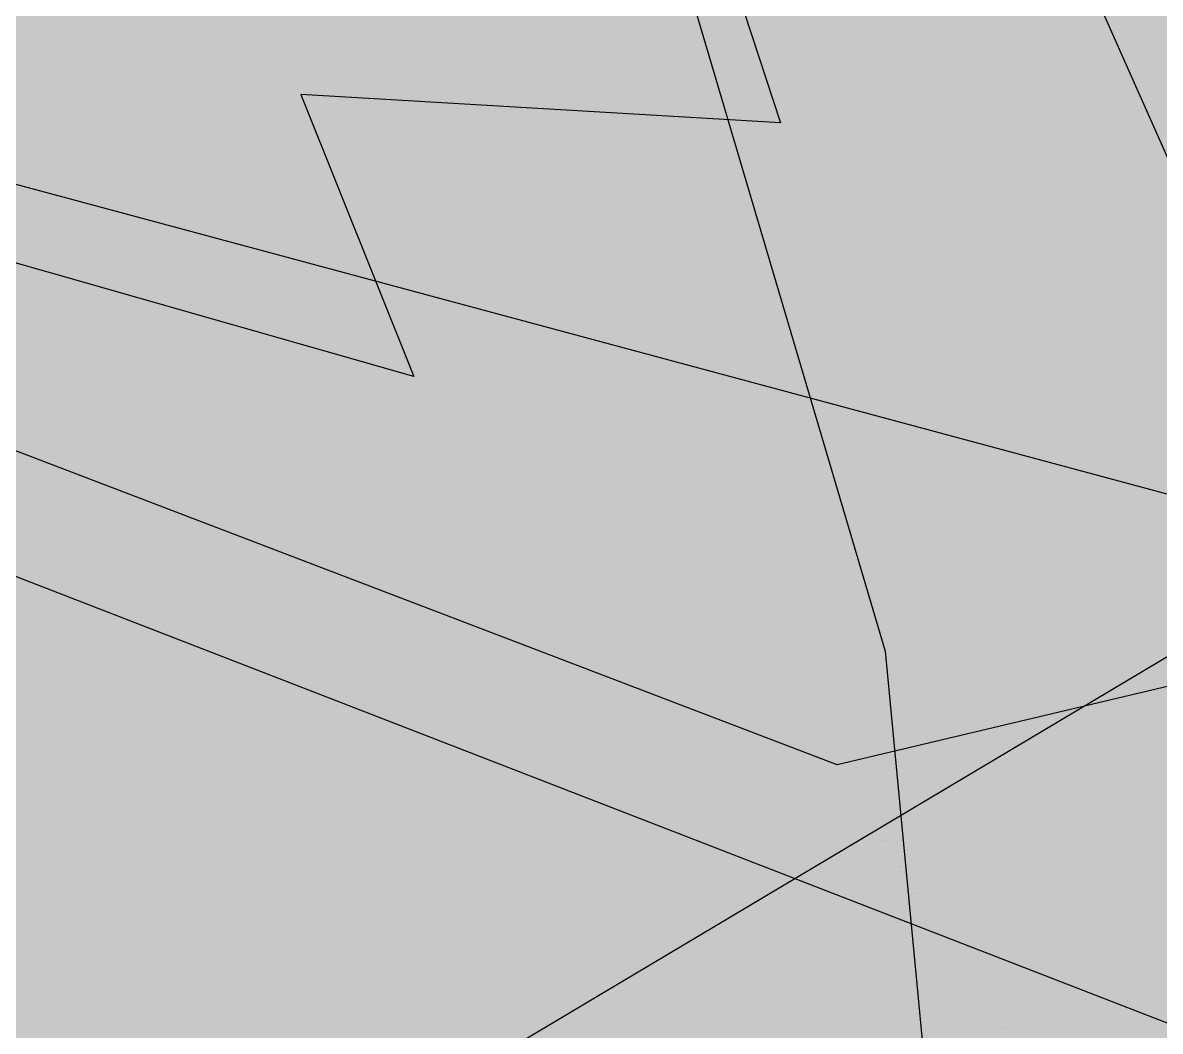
# Paper-space layout 'Layout1' of a CAD drawing. Extents: x -43 to 2298, y -18 to 768.
# Drawn here: x 138.034 to 140.371, y 263.009 to 265.081 of the extents above; entities that cross this region are included whole.
import ezdxf

# ---------------------------------------------------------------- set-up
doc = ezdxf.new("R2010")
doc.units = 0
doc.header["$LTSCALE"] = 2
doc.linetypes.add('CACHEX2', pattern=[0.75, 0.5, -0.25])
doc.layers.add('CARTOUCHE', color=7, linetype='Continuous')
doc.layers.add('LOGO', color=7, linetype='Continuous')

# ---------------------------------------------------------------- blocks, each defined once
blk = doc.blocks.new('A$C715108E3')
at = {"layer": 'LOGO', "color": 131}
for p, q in [((-13.231, -8.2852), (-13.231, -8.2852)), ((-13.1392, -8.2852), (-13.1392, -8.2852)), ((-13.0473, -8.2852), (-13.0473, -8.2852)), ((-12.9559, -8.2852), (-12.9559, -8.2852)), ((-12.864, -8.2852), (-12.864, -8.2852)), ((-12.7722, -8.2852), (-12.7722, -8.2852)), ((-12.6804, -8.2852), (-12.6804, -8.2852)), ((-12.5889, -8.2852), (-12.5889, -8.2852)), ((-12.4971, -8.2852), (-12.4971, -8.2852)), ((-12.4051, -8.2852), (-12.4051, -8.2852)), ((-12.3138, -8.2852), (-12.3138, -8.2852)), ((-12.2218, -8.2852), (-12.2218, -8.2852)), ((-12.1298, -8.2852), (-12.1298, -8.2852)), ((-12.0385, -8.2852), (-12.0385, -8.2852)), ((-11.9465, -8.2852), (-11.9465, -8.2852)), ((-11.8548, -8.2852), (-11.8548, -8.2852)), ((-11.7628, -8.2852), (-11.7628, -8.2852)), ((-11.6713, -8.2852), (-11.6713, -8.2852)), ((-11.5795, -8.2852), (-11.5795, -8.2852)), ((-11.4877, -8.2852), (-11.4877, -8.2852)), ((-11.3962, -8.2852), (-11.3962, -8.2852)), ((-11.3044, -8.2852), (-11.3044, -8.2852)), ((-11.2126, -8.2852), (-11.2126, -8.2852)), ((-11.1211, -8.2852), (-11.1211, -8.2852)), ((-11.0293, -8.2852), (-11.0293, -8.2852)), ((-10.9374, -8.2852), (-10.9374, -8.2852)), ((-10.846, -8.2852), (-10.846, -8.2852)), ((-13.1849, -8.3777), (-13.1849, -8.3777)), ((-13.0934, -8.3777), (-13.0934, -8.3777)), ((-13.0016, -8.3777), (-13.0016, -8.3777)), ((-12.9098, -8.3777), (-12.9098, -8.3777)), ((-12.8179, -8.3777), (-12.8179, -8.3777)), ((-12.7265, -8.3777), (-12.7265, -8.3777)), ((-12.6346, -8.3777), (-12.6346, -8.3777)), ((-12.5426, -8.3777), (-12.5426, -8.3777)), ((-12.4514, -8.3777), (-12.4514, -8.3777)), ((-12.3593, -8.3777), (-12.3593, -8.3777)), ((-12.2673, -8.3777), (-12.2673, -8.3777)), ((-12.176, -8.3777), (-12.176, -8.3777)), ((-12.0842, -8.3777), (-12.0842, -8.3777)), ((-11.9926, -8.3777), (-11.9926, -8.3777)), ((-11.9009, -8.3777), (-11.9009, -8.3777)), ((-11.8089, -8.3777), (-11.8089, -8.3777)), ((-11.7173, -8.3777), (-11.7173, -8.3777)), ((-11.6252, -8.3777), (-11.6252, -8.3777)), ((-11.534, -8.3777), (-11.534, -8.3777)), ((-11.442, -8.3777), (-11.442, -8.3777)), ((-11.3501, -8.3777), (-11.3501, -8.3777)), ((-11.2587, -8.3777), (-11.2587, -8.3777)), ((-11.1668, -8.3777), (-11.1668, -8.3777)), ((-11.075, -8.3777), (-11.075, -8.3777)), ((-10.9835, -8.3777), (-10.9835, -8.3777)), ((-10.8917, -8.3777), (-10.8917, -8.3777)), ((-10.7997, -8.3777), (-10.7997, -8.3777)), ((-13.231, -8.4692), (-13.231, -8.4692)), ((-13.1392, -8.4692), (-13.1392, -8.4692)), ((-13.0473, -8.4692), (-13.0473, -8.4692)), ((-12.9559, -8.4692), (-12.9559, -8.4692)), ((-12.864, -8.4692), (-12.864, -8.4692)), ((-12.7722, -8.4692), (-12.7722, -8.4692)), ((-12.6804, -8.4692), (-12.6804, -8.4692)), ((-12.5889, -8.4692), (-12.5889, -8.4692)), ((-12.4971, -8.4692), (-12.4971, -8.4692)), ((-12.4051, -8.4692), (-12.4051, -8.4692)), ((-12.3138, -8.4692), (-12.3138, -8.4692)), ((-12.2218, -8.4692), (-12.2218, -8.4692)), ((-12.1298, -8.4692), (-12.1298, -8.4692)), ((-12.0385, -8.4692), (-12.0385, -8.4692)), ((-11.9465, -8.4692), (-11.9465, -8.4692)), ((-11.8548, -8.4692), (-11.8548, -8.4692)), ((-11.7628, -8.4692), (-11.7628, -8.4692)), ((-11.6713, -8.4692), (-11.6713, -8.4692)), ((-11.5795, -8.4692), (-11.5795, -8.4692)), ((-11.4877, -8.4692), (-11.4877, -8.4692)), ((-11.3962, -8.4692), (-11.3962, -8.4692)), ((-11.3044, -8.4692), (-11.3044, -8.4692)), ((-11.2126, -8.4692), (-11.2126, -8.4692)), ((-11.1211, -8.4692), (-11.1211, -8.4692)), ((-11.0293, -8.4692), (-11.0293, -8.4692)), ((-10.9374, -8.4692), (-10.9374, -8.4692)), ((-10.846, -8.4692), (-10.846, -8.4692)), ((-10.7541, -8.4692), (-10.7541, -8.4692)), ((-13.1849, -8.5605), (-13.1849, -8.5605)), ((-13.0934, -8.5605), (-13.0934, -8.5605)), ((-13.0016, -8.5605), (-13.0016, -8.5605)), ((-12.9098, -8.5605), (-12.9098, -8.5605)), ((-12.8179, -8.5605), (-12.8179, -8.5605)), ((-12.7265, -8.5605), (-12.7265, -8.5605)), ((-12.6346, -8.5605), (-12.6346, -8.5605)), ((-12.5426, -8.5605), (-12.5426, -8.5605)), ((-12.4514, -8.5605), (-12.4514, -8.5605)), ((-12.3593, -8.5605), (-12.3593, -8.5605)), ((-11.021, -8.5605), (-11.021, -8.5605)), ((-10.9835, -8.5605), (-10.9835, -8.5605)), ((-10.8917, -8.5605), (-10.8917, -8.5605)), ((-10.7997, -8.5605), (-10.7997, -8.5605)), ((-10.7084, -8.5605), (-10.7084, -8.5605)), ((-13.231, -8.6529), (-13.231, -8.6529)), ((-13.1392, -8.6529), (-13.1392, -8.6529)), ((-13.0473, -8.6529), (-13.0473, -8.6529)), ((-12.9559, -8.6529), (-12.9559, -8.6529)), ((-12.864, -8.6529), (-12.864, -8.6529)), ((-12.7722, -8.6529), (-12.7722, -8.6529)), ((-12.6804, -8.6529), (-12.6804, -8.6529)), ((-12.5889, -8.6529), (-12.5889, -8.6529)), ((-12.4971, -8.6529), (-12.4971, -8.6529)), ((-12.4051, -8.6529), (-12.4051, -8.6529)), ((-12.3138, -8.6529), (-12.3138, -8.6529)), ((-13.1849, -8.7443), (-13.1849, -8.7443)), ((-13.0934, -8.7443), (-13.0934, -8.7443)), ((-13.0016, -8.7443), (-13.0016, -8.7443)), ((-12.9098, -8.7443), (-12.9098, -8.7443)), ((-12.8179, -8.7443), (-12.8179, -8.7443)), ((-12.7265, -8.7443), (-12.7265, -8.7443)), ((-12.6346, -8.7443), (-12.6346, -8.7443)), ((-12.5426, -8.7443), (-12.5426, -8.7443)), ((-12.4514, -8.7443), (-12.4514, -8.7443)), ((-12.3593, -8.7443), (-12.3593, -8.7443)), ((-12.2673, -8.7443), (-12.2673, -8.7443)), ((-13.231, -8.8358), (-13.231, -8.8358)), ((-13.1392, -8.8358), (-13.1392, -8.8358)), ((-13.0473, -8.8358), (-13.0473, -8.8358)), ((-12.9559, -8.8358), (-12.9559, -8.8358)), ((-12.864, -8.8358), (-12.864, -8.8358)), ((-12.7722, -8.8358), (-12.7722, -8.8358)), ((-12.6804, -8.8358), (-12.6804, -8.8358)), ((-12.5889, -8.8358), (-12.5889, -8.8358)), ((-12.4971, -8.8358), (-12.4971, -8.8358)), ((-12.4051, -8.8358), (-12.4051, -8.8358)), ((-12.3138, -8.8358), (-12.3138, -8.8358)), ((-12.2218, -8.8358), (-12.2218, -8.8358)), ((-13.1849, -8.9282), (-13.1849, -8.9282)), ((-13.0934, -8.9282), (-13.0934, -8.9282)), ((-13.0016, -8.9282), (-13.0016, -8.9282)), ((-12.9098, -8.9282), (-12.9098, -8.9282)), ((-12.8179, -8.9282), (-12.8179, -8.9282)), ((-12.7265, -8.9282), (-12.7265, -8.9282)), ((-12.6346, -8.9282), (-12.6346, -8.9282)), ((-12.5426, -8.9282), (-12.5426, -8.9282)), ((-12.4514, -8.9282), (-12.4514, -8.9282)), ((-12.3593, -8.9282), (-12.3593, -8.9282)), ((-12.2673, -8.9282), (-12.2673, -8.9282)), ((-12.176, -8.9282), (-12.176, -8.9282)), ((-13.231, -9.0194), (-13.231, -9.0194)), ((-13.1392, -9.0194), (-13.1392, -9.0194)), ((-13.0473, -9.0194), (-13.0473, -9.0194)), ((-12.9559, -9.0194), (-12.9559, -9.0194)), ((-12.864, -9.0194), (-12.864, -9.0194)), ((-12.7722, -9.0194), (-12.7722, -9.0194)), ((-12.6804, -9.0194), (-12.6804, -9.0194)), ((-12.5889, -9.0194), (-12.5889, -9.0194)), ((-12.4971, -9.0194), (-12.4971, -9.0194)), ((-12.4051, -9.0194), (-12.4051, -9.0194)), ((-12.3138, -9.0194), (-12.3138, -9.0194)), ((-12.2218, -9.0194), (-12.2218, -9.0194)), ((-12.1298, -9.0194), (-12.1298, -9.0194)), ((-13.1069, -9.1109), (-13.1069, -9.1109)), ((-13.0934, -9.1109), (-13.0934, -9.1109)), ((-13.0016, -9.1109), (-13.0016, -9.1109)), ((-12.9098, -9.1109), (-12.9098, -9.1109)), ((-12.8179, -9.1109), (-12.8179, -9.1109)), ((-12.7265, -9.1109), (-12.7265, -9.1109)), ((-12.6346, -9.1109), (-12.6346, -9.1109)), ((-12.5426, -9.1109), (-12.5426, -9.1109)), ((-12.4514, -9.1109), (-12.4514, -9.1109)), ((-12.3593, -9.1109), (-12.3593, -9.1109)), ((-12.2673, -9.1109), (-12.2673, -9.1109)), ((-12.176, -9.1109), (-12.176, -9.1109)), ((-12.0842, -9.1109), (-12.0842, -9.1109)), ((-12.7857, -9.2031), (-12.7857, -9.2031)), ((-12.7722, -9.2031), (-12.7722, -9.2031)), ((-12.6804, -9.2031), (-12.6804, -9.2031)), ((-12.5889, -9.2031), (-12.5889, -9.2031)), ((-12.4971, -9.2031), (-12.4971, -9.2031)), ((-12.4051, -9.2031), (-12.4051, -9.2031)), ((-12.3138, -9.2031), (-12.3138, -9.2031)), ((-12.2218, -9.2031), (-12.2218, -9.2031)), ((-12.1298, -9.2031), (-12.1298, -9.2031)), ((-12.0385, -9.2031), (-12.0385, -9.2031)), ((-12.4645, -9.2948), (-12.4645, -9.2948)), ((-12.4514, -9.2948), (-12.4514, -9.2948)), ((-12.3593, -9.2948), (-12.3593, -9.2948)), ((-12.2673, -9.2948), (-12.2673, -9.2948)), ((-12.176, -9.2948), (-12.176, -9.2948)), ((-12.0842, -9.2948), (-12.0842, -9.2948)), ((-11.9926, -9.2948), (-11.9926, -9.2948)), ((-12.1434, -9.3872), (-12.1434, -9.3872)), ((-12.1298, -9.3872), (-12.1298, -9.3872)), ((-12.0385, -9.3872), (-12.0385, -9.3872)), ((-11.9465, -9.3872), (-11.9465, -9.3872)), ((-13.231, -9.7535), (-13.231, -9.7535)), ((-13.1851, -9.8452), (-13.1851, -9.8452)), ((-13.0934, -9.8452), (-13.0934, -9.8452)), ((-13.0016, -9.8452), (-13.0016, -9.8452)), ((-13.231, -9.9374), (-13.231, -9.9374)), ((-13.1392, -9.9374), (-13.1392, -9.9374)), ((-13.0473, -9.9374), (-13.0473, -9.9374)), ((-12.9559, -9.9374), (-12.9559, -9.9374)), ((-12.8642, -9.9374), (-12.8642, -9.9374)), ((-12.7722, -9.9374), (-12.7722, -9.9374)), ((-12.6802, -9.9374), (-12.6802, -9.9374)), ((-13.1851, -10.0289), (-13.1851, -10.0289)), ((-13.0934, -10.0289), (-13.0934, -10.0289)), ((-13.0016, -10.0289), (-13.0016, -10.0289)), ((-12.9098, -10.0289), (-12.9098, -10.0289)), ((-12.8179, -10.0289), (-12.8179, -10.0289)), ((-12.7265, -10.0289), (-12.7265, -10.0289)), ((-12.6345, -10.0289), (-12.6345, -10.0289)), ((-12.5424, -10.0289), (-12.5424, -10.0289)), ((-12.4514, -10.0289), (-12.4514, -10.0289)), ((-13.231, -10.1203), (-13.231, -10.1203)), ((-13.1392, -10.1203), (-13.1392, -10.1203)), ((-13.0473, -10.1203), (-13.0473, -10.1203)), ((-12.9559, -10.1203), (-12.9559, -10.1203)), ((-12.8642, -10.1203), (-12.8642, -10.1203)), ((-12.7722, -10.1203), (-12.7722, -10.1203)), ((-12.6802, -10.1203), (-12.6802, -10.1203)), ((-12.5889, -10.1203), (-12.5889, -10.1203)), ((-12.4971, -10.1203), (-12.4971, -10.1203)), ((-12.4053, -10.1203), (-12.4053, -10.1203)), ((-12.3138, -10.1203), (-12.3138, -10.1203)), ((-12.222, -10.1203), (-12.222, -10.1203)), ((-13.1851, -10.2125), (-13.1851, -10.2125)), ((-13.0934, -10.2125), (-13.0934, -10.2125)), ((-13.0016, -10.2125), (-13.0016, -10.2125)), ((-12.9098, -10.2125), (-12.9098, -10.2125)), ((-12.8179, -10.2125), (-12.8179, -10.2125)), ((-12.7265, -10.2125), (-12.7265, -10.2125)), ((-12.6345, -10.2125), (-12.6345, -10.2125)), ((-12.5424, -10.2125), (-12.5424, -10.2125)), ((-12.4514, -10.2125), (-12.4514, -10.2125)), ((-12.3592, -10.2125), (-12.3592, -10.2125)), ((-12.2673, -10.2125), (-12.2673, -10.2125)), ((-12.1762, -10.2125), (-12.1762, -10.2125)), ((-12.0844, -10.2125), (-12.0844, -10.2125)), ((-11.9924, -10.2125), (-11.9924, -10.2125)), ((-13.231, -10.304), (-13.231, -10.304)), ((-13.1392, -10.304), (-13.1392, -10.304)), ((-13.0473, -10.304), (-13.0473, -10.304)), ((-12.9559, -10.304), (-12.9559, -10.304)), ((-12.8642, -10.304), (-12.8642, -10.304)), ((-12.7722, -10.304), (-12.7722, -10.304)), ((-12.6802, -10.304), (-12.6802, -10.304)), ((-12.5889, -10.304), (-12.5889, -10.304)), ((-12.4971, -10.304), (-12.4971, -10.304)), ((-12.4053, -10.304), (-12.4053, -10.304)), ((-12.3138, -10.304), (-12.3138, -10.304)), ((-12.222, -10.304), (-12.222, -10.304)), ((-12.1299, -10.304), (-12.1299, -10.304)), ((-12.0387, -10.304), (-12.0387, -10.304)), ((-11.9465, -10.304), (-11.9465, -10.304)), ((-11.8546, -10.304), (-11.8546, -10.304)), ((-11.7628, -10.304), (-11.7628, -10.304)), ((-13.1851, -10.3952), (-13.1851, -10.3952)), ((-13.0934, -10.3952), (-13.0934, -10.3952)), ((-13.0016, -10.3952), (-13.0016, -10.3952)), ((-12.9098, -10.3952), (-12.9098, -10.3952)), ((-12.8179, -10.3952), (-12.8179, -10.3952)), ((-12.7265, -10.3952), (-12.7265, -10.3952)), ((-12.6345, -10.3952), (-12.6345, -10.3952)), ((-12.5424, -10.3952), (-12.5424, -10.3952)), ((-12.4514, -10.3952), (-12.4514, -10.3952)), ((-12.3592, -10.3952), (-12.3592, -10.3952)), ((-12.2673, -10.3952), (-12.2673, -10.3952)), ((-12.1762, -10.3952), (-12.1762, -10.3952)), ((-12.0844, -10.3952), (-12.0844, -10.3952)), ((-11.9924, -10.3952), (-11.9924, -10.3952)), ((-11.9011, -10.3952), (-11.9011, -10.3952)), ((-11.8091, -10.3952), (-11.8091, -10.3952)), ((-11.7174, -10.3952), (-11.7174, -10.3952)), ((-11.6252, -10.3952), (-11.6252, -10.3952)), ((-11.5342, -10.3952), (-11.5342, -10.3952)), ((-13.231, -10.4878), (-13.231, -10.4878)), ((-13.1392, -10.4878), (-13.1392, -10.4878)), ((-13.0473, -10.4878), (-13.0473, -10.4878)), ((-12.9559, -10.4878), (-12.9559, -10.4878)), ((-12.8642, -10.4878), (-12.8642, -10.4878)), ((-12.7722, -10.4878), (-12.7722, -10.4878)), ((-12.6802, -10.4878), (-12.6802, -10.4878)), ((-12.5889, -10.4878), (-12.5889, -10.4878)), ((-12.4971, -10.4878), (-12.4971, -10.4878)), ((-12.4053, -10.4878), (-12.4053, -10.4878)), ((-12.3138, -10.4878), (-12.3138, -10.4878)), ((-12.222, -10.4878), (-12.222, -10.4878)), ((-12.1299, -10.4878), (-12.1299, -10.4878)), ((-12.0387, -10.4878), (-12.0387, -10.4878)), ((-11.9465, -10.4878), (-11.9465, -10.4878)), ((-11.8546, -10.4878), (-11.8546, -10.4878)), ((-11.7628, -10.4878), (-11.7628, -10.4878)), ((-11.6713, -10.4878), (-11.6713, -10.4878)), ((-11.5795, -10.4878), (-11.5795, -10.4878)), ((-11.4877, -10.4878), (-11.4877, -10.4878)), ((-11.3966, -10.4878), (-11.3966, -10.4878)), ((-11.3046, -10.4878), (-11.3046, -10.4878)), ((-13.1851, -10.5791), (-13.1851, -10.5791)), ((-13.0934, -10.5791), (-13.0934, -10.5791)), ((-13.0016, -10.5791), (-13.0016, -10.5791)), ((-12.9098, -10.5791), (-12.9098, -10.5791)), ((-12.8179, -10.5791), (-12.8179, -10.5791)), ((-12.7265, -10.5791), (-12.7265, -10.5791)), ((-12.6345, -10.5791), (-12.6345, -10.5791)), ((-12.5424, -10.5791), (-12.5424, -10.5791)), ((-12.4514, -10.5791), (-12.4514, -10.5791)), ((-12.3592, -10.5791), (-12.3592, -10.5791)), ((-12.2673, -10.5791), (-12.2673, -10.5791)), ((-12.1762, -10.5791), (-12.1762, -10.5791)), ((-12.0844, -10.5791), (-12.0844, -10.5791)), ((-11.9924, -10.5791), (-11.9924, -10.5791)), ((-11.9011, -10.5791), (-11.9011, -10.5791)), ((-11.8091, -10.5791), (-11.8091, -10.5791)), ((-11.7174, -10.5791), (-11.7174, -10.5791)), ((-11.6252, -10.5791), (-11.6252, -10.5791)), ((-11.5342, -10.5791), (-11.5342, -10.5791)), ((-11.4421, -10.5791), (-11.4421, -10.5791)), ((-11.3501, -10.5791), (-11.3501, -10.5791)), ((-11.2587, -10.5791), (-11.2587, -10.5791)), ((-11.1668, -10.5791), (-11.1668, -10.5791)), ((-11.0748, -10.5791), (-11.0748, -10.5791)), ((-9.6182, -10.5791), (-9.6182, -10.5791)), ((-9.6072, -10.5791), (-9.6072, -10.5791)), ((-9.5159, -10.5791), (-9.5159, -10.5791)), ((-9.4239, -10.5791), (-9.4239, -10.5791)), ((-13.231, -10.6702), (-13.231, -10.6702)), ((-13.1392, -10.6702), (-13.1392, -10.6702)), ((-13.0473, -10.6702), (-13.0473, -10.6702)), ((-12.9559, -10.6702), (-12.9559, -10.6702)), ((-12.8642, -10.6702), (-12.8642, -10.6702)), ((-12.7722, -10.6702), (-12.7722, -10.6702)), ((-12.6802, -10.6702), (-12.6802, -10.6702)), ((-12.5889, -10.6702), (-12.5889, -10.6702)), ((-12.4971, -10.6702), (-12.4971, -10.6702)), ((-12.4053, -10.6702), (-12.4053, -10.6702)), ((-12.3138, -10.6702), (-12.3138, -10.6702)), ((-12.222, -10.6702), (-12.222, -10.6702)), ((-12.1299, -10.6702), (-12.1299, -10.6702)), ((-12.0387, -10.6702), (-12.0387, -10.6702)), ((-11.9465, -10.6702), (-11.9465, -10.6702)), ((-11.8546, -10.6702), (-11.8546, -10.6702)), ((-11.7628, -10.6702), (-11.7628, -10.6702)), ((-11.6713, -10.6702), (-11.6713, -10.6702)), ((-11.5795, -10.6702), (-11.5795, -10.6702)), ((-11.4877, -10.6702), (-11.4877, -10.6702)), ((-11.3966, -10.6702), (-11.3966, -10.6702)), ((-11.3046, -10.6702), (-11.3046, -10.6702)), ((-11.2124, -10.6702), (-11.2124, -10.6702)), ((-11.1213, -10.6702), (-11.1213, -10.6702)), ((-11.0293, -10.6702), (-11.0293, -10.6702)), ((-10.9374, -10.6702), (-10.9374, -10.6702)), ((-10.846, -10.6702), (-10.846, -10.6702)), ((-10.7541, -10.6702), (-10.7541, -10.6702)), ((-10.0047, -10.6702), (-10.0047, -10.6702)), ((-9.9284, -10.6702), (-9.9284, -10.6702)), ((-9.8368, -10.6702), (-9.8368, -10.6702)), ((-9.7447, -10.6702), (-9.7447, -10.6702)), ((-9.6535, -10.6702), (-9.6535, -10.6702)), ((-9.5614, -10.6702), (-9.5614, -10.6702)), ((-9.4696, -10.6702), (-9.4696, -10.6702)), ((-9.3778, -10.6702), (-9.3778, -10.6702)), ((-13.1851, -10.763), (-13.1851, -10.763)), ((-13.0934, -10.763), (-13.0934, -10.763)), ((-13.0016, -10.763), (-13.0016, -10.763)), ((-12.9098, -10.763), (-12.9098, -10.763)), ((-12.8179, -10.763), (-12.8179, -10.763)), ((-12.7265, -10.763), (-12.7265, -10.763)), ((-12.6345, -10.763), (-12.6345, -10.763)), ((-12.5424, -10.763), (-12.5424, -10.763)), ((-12.4514, -10.763), (-12.4514, -10.763)), ((-12.3592, -10.763), (-12.3592, -10.763)), ((-12.2673, -10.763), (-12.2673, -10.763)), ((-12.1762, -10.763), (-12.1762, -10.763)), ((-12.0844, -10.763), (-12.0844, -10.763)), ((-11.9924, -10.763), (-11.9924, -10.763)), ((-11.9011, -10.763), (-11.9011, -10.763)), ((-11.8091, -10.763), (-11.8091, -10.763)), ((-11.7174, -10.763), (-11.7174, -10.763)), ((-11.6252, -10.763), (-11.6252, -10.763)), ((-11.5342, -10.763), (-11.5342, -10.763)), ((-11.4421, -10.763), (-11.4421, -10.763)), ((-11.3501, -10.763), (-11.3501, -10.763)), ((-11.2587, -10.763), (-11.2587, -10.763)), ((-11.1668, -10.763), (-11.1668, -10.763)), ((-11.0748, -10.763), (-11.0748, -10.763)), ((-10.9835, -10.763), (-10.9835, -10.763)), ((-10.8917, -10.763), (-10.8917, -10.763)), ((-10.7995, -10.763), (-10.7995, -10.763)), ((-10.7084, -10.763), (-10.7084, -10.763)), ((-10.6166, -10.763), (-10.6166, -10.763)), ((-10.5246, -10.763), (-10.5246, -10.763)), ((-10.3921, -10.763), (-10.3921, -10.763)), ((-10.3413, -10.763), (-10.3413, -10.763)), ((-10.2496, -10.763), (-10.2496, -10.763)), ((-10.1576, -10.763), (-10.1576, -10.763)), ((-10.0662, -10.763), (-10.0662, -10.763)), ((-9.9745, -10.763), (-9.9745, -10.763)), ((-9.8825, -10.763), (-9.8825, -10.763)), ((-9.7912, -10.763), (-9.7912, -10.763)), ((-9.6992, -10.763), (-9.6992, -10.763)), ((-9.6072, -10.763), (-9.6072, -10.763)), ((-9.5159, -10.763), (-9.5159, -10.763)), ((-9.4239, -10.763), (-9.4239, -10.763)), ((-13.231, -10.8542), (-13.231, -10.8542)), ((-13.1392, -10.8542), (-13.1392, -10.8542)), ((-13.0473, -10.8542), (-13.0473, -10.8542)), ((-12.9559, -10.8542), (-12.9559, -10.8542)), ((-12.8642, -10.8542), (-12.8642, -10.8542)), ((-12.7722, -10.8542), (-12.7722, -10.8542)), ((-12.6802, -10.8542), (-12.6802, -10.8542)), ((-12.5889, -10.8542), (-12.5889, -10.8542)), ((-12.4971, -10.8542), (-12.4971, -10.8542)), ((-12.4053, -10.8542), (-12.4053, -10.8542)), ((-12.3138, -10.8542), (-12.3138, -10.8542)), ((-12.222, -10.8542), (-12.222, -10.8542)), ((-12.1299, -10.8542), (-12.1299, -10.8542)), ((-12.0387, -10.8542), (-12.0387, -10.8542)), ((-11.9465, -10.8542), (-11.9465, -10.8542)), ((-11.8546, -10.8542), (-11.8546, -10.8542)), ((-11.7628, -10.8542), (-11.7628, -10.8542)), ((-11.6713, -10.8542), (-11.6713, -10.8542)), ((-11.5795, -10.8542), (-11.5795, -10.8542)), ((-11.4877, -10.8542), (-11.4877, -10.8542)), ((-11.3966, -10.8542), (-11.3966, -10.8542)), ((-11.3046, -10.8542), (-11.3046, -10.8542)), ((-11.2124, -10.8542), (-11.2124, -10.8542)), ((-11.1213, -10.8542), (-11.1213, -10.8542)), ((-11.0293, -10.8542), (-11.0293, -10.8542)), ((-10.9374, -10.8542), (-10.9374, -10.8542)), ((-10.846, -10.8542), (-10.846, -10.8542)), ((-10.7541, -10.8542), (-10.7541, -10.8542)), ((-10.6623, -10.8542), (-10.6623, -10.8542)), ((-10.5705, -10.8542), (-10.5705, -10.8542)), ((-10.479, -10.8542), (-10.479, -10.8542)), ((-10.4179, -10.8542), (-10.4179, -10.8542)), ((-10.387, -10.8542), (-10.387, -10.8542)), ((-10.2954, -10.8542), (-10.2954, -10.8542)), ((-10.2037, -10.8542), (-10.2037, -10.8542)), ((-10.1121, -10.8542), (-10.1121, -10.8542)), ((-10.02, -10.8542), (-10.02, -10.8542)), ((-9.9284, -10.8542), (-9.9284, -10.8542)), ((-9.8368, -10.8542), (-9.8368, -10.8542)), ((-9.7447, -10.8542), (-9.7447, -10.8542)), ((-9.6535, -10.8542), (-9.6535, -10.8542)), ((-9.5614, -10.8542), (-9.5614, -10.8542)), ((-9.4696, -10.8542), (-9.4696, -10.8542)), ((-9.3778, -10.8542), (-9.3778, -10.8542)), ((-13.1851, -10.9455), (-13.1851, -10.9455)), ((-13.0934, -10.9455), (-13.0934, -10.9455)), ((-13.0016, -10.9455), (-13.0016, -10.9455)), ((-12.9098, -10.9455), (-12.9098, -10.9455)), ((-12.8179, -10.9455), (-12.8179, -10.9455)), ((-12.7265, -10.9455), (-12.7265, -10.9455)), ((-12.6345, -10.9455), (-12.6345, -10.9455)), ((-12.5424, -10.9455), (-12.5424, -10.9455)), ((-12.4514, -10.9455), (-12.4514, -10.9455)), ((-12.3592, -10.9455), (-12.3592, -10.9455)), ((-12.2673, -10.9455), (-12.2673, -10.9455)), ((-12.1762, -10.9455), (-12.1762, -10.9455)), ((-12.0844, -10.9455), (-12.0844, -10.9455)), ((-11.9924, -10.9455), (-11.9924, -10.9455)), ((-11.9011, -10.9455), (-11.9011, -10.9455)), ((-11.8091, -10.9455), (-11.8091, -10.9455)), ((-11.7174, -10.9455), (-11.7174, -10.9455)), ((-11.6252, -10.9455), (-11.6252, -10.9455)), ((-11.5342, -10.9455), (-11.5342, -10.9455)), ((-11.4421, -10.9455), (-11.4421, -10.9455)), ((-11.3501, -10.9455), (-11.3501, -10.9455)), ((-11.2587, -10.9455), (-11.2587, -10.9455)), ((-11.1668, -10.9455), (-11.1668, -10.9455)), ((-11.0748, -10.9455), (-11.0748, -10.9455)), ((-10.9835, -10.9455), (-10.9835, -10.9455)), ((-10.8917, -10.9455), (-10.8917, -10.9455)), ((-10.7995, -10.9455), (-10.7995, -10.9455)), ((-10.7084, -10.9455), (-10.7084, -10.9455)), ((-10.6166, -10.9455), (-10.6166, -10.9455)), ((-10.5246, -10.9455), (-10.5246, -10.9455)), ((-10.4325, -10.9455), (-10.4325, -10.9455)), ((-10.3598, -10.9455), (-10.3598, -10.9455)), ((-10.3413, -10.9455), (-10.3413, -10.9455)), ((-10.2496, -10.9455), (-10.2496, -10.9455)), ((-10.1576, -10.9455), (-10.1576, -10.9455)), ((-10.0662, -10.9455), (-10.0662, -10.9455)), ((-9.9745, -10.9455), (-9.9745, -10.9455)), ((-9.8825, -10.9455), (-9.8825, -10.9455)), ((-9.7912, -10.9455), (-9.7912, -10.9455)), ((-9.6992, -10.9455), (-9.6992, -10.9455)), ((-9.6072, -10.9455), (-9.6072, -10.9455)), ((-9.5159, -10.9455), (-9.5159, -10.9455)), ((-9.4239, -10.9455), (-9.4239, -10.9455)), ((-13.231, -11.0383), (-13.231, -11.0383)), ((-13.1392, -11.0383), (-13.1392, -11.0383)), ((-13.0473, -11.0383), (-13.0473, -11.0383)), ((-12.9559, -11.0383), (-12.9559, -11.0383)), ((-12.8642, -11.0383), (-12.8642, -11.0383)), ((-12.7722, -11.0383), (-12.7722, -11.0383)), ((-12.6802, -11.0383), (-12.6802, -11.0383)), ((-12.5889, -11.0383), (-12.5889, -11.0383)), ((-12.4971, -11.0383), (-12.4971, -11.0383)), ((-12.4053, -11.0383), (-12.4053, -11.0383)), ((-12.3138, -11.0383), (-12.3138, -11.0383)), ((-12.222, -11.0383), (-12.222, -11.0383)), ((-12.1299, -11.0383), (-12.1299, -11.0383)), ((-12.0387, -11.0383), (-12.0387, -11.0383)), ((-11.9465, -11.0383), (-11.9465, -11.0383)), ((-11.8546, -11.0383), (-11.8546, -11.0383)), ((-11.7628, -11.0383), (-11.7628, -11.0383)), ((-11.6713, -11.0383), (-11.6713, -11.0383)), ((-11.5795, -11.0383), (-11.5795, -11.0383)), ((-11.4877, -11.0383), (-11.4877, -11.0383)), ((-11.3966, -11.0383), (-11.3966, -11.0383)), ((-11.3046, -11.0383), (-11.3046, -11.0383)), ((-11.2124, -11.0383), (-11.2124, -11.0383)), ((-11.1213, -11.0383), (-11.1213, -11.0383)), ((-11.0293, -11.0383), (-11.0293, -11.0383)), ((-10.9374, -11.0383), (-10.9374, -11.0383)), ((-10.846, -11.0383), (-10.846, -11.0383)), ((-10.7541, -11.0383), (-10.7541, -11.0383)), ((-10.6623, -11.0383), (-10.6623, -11.0383)), ((-10.5705, -11.0383), (-10.5705, -11.0383)), ((-10.479, -11.0383), (-10.479, -11.0383)), ((-10.387, -11.0383), (-10.387, -11.0383)), ((-10.3015, -11.0383), (-10.3015, -11.0383)), ((-10.2954, -11.0383), (-10.2954, -11.0383)), ((-10.2037, -11.0383), (-10.2037, -11.0383)), ((-10.1121, -11.0383), (-10.1121, -11.0383)), ((-10.02, -11.0383), (-10.02, -11.0383)), ((-9.9284, -11.0383), (-9.9284, -11.0383)), ((-9.8368, -11.0383), (-9.8368, -11.0383)), ((-9.7447, -11.0383), (-9.7447, -11.0383)), ((-9.6535, -11.0383), (-9.6535, -11.0383)), ((-9.5614, -11.0383), (-9.5614, -11.0383)), ((-9.4696, -11.0383), (-9.4696, -11.0383)), ((-9.3778, -11.0383), (-9.3778, -11.0383)), ((-13.1851, -11.1293), (-13.1851, -11.1293)), ((-13.0934, -11.1293), (-13.0934, -11.1293)), ((-13.0016, -11.1293), (-13.0016, -11.1293)), ((-12.9098, -11.1293), (-12.9098, -11.1293)), ((-12.8179, -11.1293), (-12.8179, -11.1293)), ((-12.7265, -11.1293), (-12.7265, -11.1293)), ((-12.6345, -11.1293), (-12.6345, -11.1293)), ((-12.5424, -11.1293), (-12.5424, -11.1293)), ((-12.4514, -11.1293), (-12.4514, -11.1293)), ((-12.3592, -11.1293), (-12.3592, -11.1293)), ((-12.2673, -11.1293), (-12.2673, -11.1293)), ((-12.1762, -11.1293), (-12.1762, -11.1293)), ((-12.0844, -11.1293), (-12.0844, -11.1293)), ((-11.9924, -11.1293), (-11.9924, -11.1293)), ((-11.9011, -11.1293), (-11.9011, -11.1293)), ((-11.8091, -11.1293), (-11.8091, -11.1293)), ((-11.7174, -11.1293), (-11.7174, -11.1293)), ((-11.6252, -11.1293), (-11.6252, -11.1293)), ((-11.5342, -11.1293), (-11.5342, -11.1293)), ((-11.4421, -11.1293), (-11.4421, -11.1293)), ((-11.3501, -11.1293), (-11.3501, -11.1293)), ((-11.2587, -11.1293), (-11.2587, -11.1293)), ((-11.1668, -11.1293), (-11.1668, -11.1293)), ((-11.0748, -11.1293), (-11.0748, -11.1293)), ((-10.9835, -11.1293), (-10.9835, -11.1293)), ((-10.8917, -11.1293), (-10.8917, -11.1293)), ((-10.7995, -11.1293), (-10.7995, -11.1293)), ((-10.7084, -11.1293), (-10.7084, -11.1293)), ((-10.6166, -11.1293), (-10.6166, -11.1293)), ((-10.5246, -11.1293), (-10.5246, -11.1293)), ((-10.4325, -11.1293), (-10.4325, -11.1293)), ((-10.3415, -11.1293), (-10.3415, -11.1293)), ((-10.2496, -11.1293), (-10.2496, -11.1293)), ((-10.2434, -11.1293), (-10.2434, -11.1293)), ((-10.1576, -11.1293), (-10.1576, -11.1293)), ((-10.0662, -11.1293), (-10.0662, -11.1293)), ((-9.9745, -11.1293), (-9.9745, -11.1293)), ((-9.8825, -11.1293), (-9.8825, -11.1293)), ((-9.7912, -11.1293), (-9.7912, -11.1293)), ((-9.6992, -11.1293), (-9.6992, -11.1293)), ((-9.6072, -11.1293), (-9.6072, -11.1293)), ((-9.5159, -11.1293), (-9.5159, -11.1293)), ((-9.4239, -11.1293), (-9.4239, -11.1293)), ((-13.231, -11.2208), (-13.231, -11.2208)), ((-13.1392, -11.2208), (-13.1392, -11.2208)), ((-13.0473, -11.2208), (-13.0473, -11.2208)), ((-12.9559, -11.2208), (-12.9559, -11.2208)), ((-12.8642, -11.2208), (-12.8642, -11.2208)), ((-12.7722, -11.2208), (-12.7722, -11.2208)), ((-12.6802, -11.2208), (-12.6802, -11.2208)), ((-12.5889, -11.2208), (-12.5889, -11.2208)), ((-12.4971, -11.2208), (-12.4971, -11.2208)), ((-12.4053, -11.2208), (-12.4053, -11.2208)), ((-12.3138, -11.2208), (-12.3138, -11.2208)), ((-12.222, -11.2208), (-12.222, -11.2208)), ((-12.1299, -11.2208), (-12.1299, -11.2208)), ((-12.0387, -11.2208), (-12.0387, -11.2208)), ((-11.9465, -11.2208), (-11.9465, -11.2208)), ((-11.8546, -11.2208), (-11.8546, -11.2208)), ((-11.7628, -11.2208), (-11.7628, -11.2208)), ((-11.6713, -11.2208), (-11.6713, -11.2208)), ((-11.5795, -11.2208), (-11.5795, -11.2208)), ((-11.4877, -11.2208), (-11.4877, -11.2208)), ((-11.3966, -11.2208), (-11.3966, -11.2208)), ((-11.3046, -11.2208), (-11.3046, -11.2208)), ((-11.2124, -11.2208), (-11.2124, -11.2208)), ((-11.1213, -11.2208), (-11.1213, -11.2208)), ((-11.0293, -11.2208), (-11.0293, -11.2208)), ((-10.9374, -11.2208), (-10.9374, -11.2208)), ((-10.846, -11.2208), (-10.846, -11.2208)), ((-10.7541, -11.2208), (-10.7541, -11.2208)), ((-10.6623, -11.2208), (-10.6623, -11.2208)), ((-10.5705, -11.2208), (-10.5705, -11.2208)), ((-10.479, -11.2208), (-10.479, -11.2208)), ((-10.387, -11.2208), (-10.387, -11.2208)), ((-10.2954, -11.2208), (-10.2954, -11.2208)), ((-10.2037, -11.2208), (-10.2037, -11.2208)), ((-10.1848, -11.2208), (-10.1848, -11.2208)), ((-10.1121, -11.2208), (-10.1121, -11.2208)), ((-10.02, -11.2208), (-10.02, -11.2208)), ((-9.9284, -11.2208), (-9.9284, -11.2208)), ((-9.8368, -11.2208), (-9.8368, -11.2208)), ((-9.7447, -11.2208), (-9.7447, -11.2208)), ((-9.6535, -11.2208), (-9.6535, -11.2208)), ((-9.5614, -11.2208), (-9.5614, -11.2208)), ((-9.4696, -11.2208), (-9.4696, -11.2208)), ((-9.3778, -11.2208), (-9.3778, -11.2208)), ((-13.1851, -11.3132), (-13.1851, -11.3132)), ((-13.0934, -11.3132), (-13.0934, -11.3132)), ((-13.0016, -11.3132), (-13.0016, -11.3132)), ((-12.9098, -11.3132), (-12.9098, -11.3132)), ((-12.8179, -11.3132), (-12.8179, -11.3132)), ((-12.7265, -11.3132), (-12.7265, -11.3132)), ((-12.6345, -11.3132), (-12.6345, -11.3132)), ((-12.5424, -11.3132), (-12.5424, -11.3132)), ((-12.4514, -11.3132), (-12.4514, -11.3132)), ((-12.3592, -11.3132), (-12.3592, -11.3132)), ((-12.2673, -11.3132), (-12.2673, -11.3132)), ((-12.1762, -11.3132), (-12.1762, -11.3132)), ((-12.0844, -11.3132), (-12.0844, -11.3132)), ((-11.9924, -11.3132), (-11.9924, -11.3132)), ((-11.9011, -11.3132), (-11.9011, -11.3132)), ((-11.8091, -11.3132), (-11.8091, -11.3132)), ((-11.7174, -11.3132), (-11.7174, -11.3132)), ((-11.6252, -11.3132), (-11.6252, -11.3132)), ((-11.5342, -11.3132), (-11.5342, -11.3132)), ((-11.4421, -11.3132), (-11.4421, -11.3132)), ((-11.3501, -11.3132), (-11.3501, -11.3132)), ((-11.2587, -11.3132), (-11.2587, -11.3132)), ((-11.1668, -11.3132), (-11.1668, -11.3132)), ((-11.0748, -11.3132), (-11.0748, -11.3132)), ((-10.9835, -11.3132), (-10.9835, -11.3132)), ((-10.8917, -11.3132), (-10.8917, -11.3132)), ((-10.7995, -11.3132), (-10.7995, -11.3132)), ((-10.7084, -11.3132), (-10.7084, -11.3132)), ((-10.6166, -11.3132), (-10.6166, -11.3132)), ((-10.5246, -11.3132), (-10.5246, -11.3132)), ((-10.4325, -11.3132), (-10.4325, -11.3132)), ((-10.3415, -11.3132), (-10.3415, -11.3132)), ((-10.2496, -11.3132), (-10.2496, -11.3132)), ((-10.1578, -11.3132), (-10.1578, -11.3132)), ((-10.1267, -11.3132), (-10.1267, -11.3132)), ((-10.0662, -11.3132), (-10.0662, -11.3132)), ((-9.9745, -11.3132), (-9.9745, -11.3132)), ((-9.8825, -11.3132), (-9.8825, -11.3132)), ((-9.7912, -11.3132), (-9.7912, -11.3132)), ((-9.6992, -11.3132), (-9.6992, -11.3132)), ((-9.6072, -11.3132), (-9.6072, -11.3132)), ((-9.5159, -11.3132), (-9.5159, -11.3132)), ((-9.4239, -11.3132), (-9.4239, -11.3132)), ((-13.231, -11.4048), (-13.231, -11.4048)), ((-13.1392, -11.4048), (-13.1392, -11.4048)), ((-13.0473, -11.4048), (-13.0473, -11.4048)), ((-12.9559, -11.4048), (-12.9559, -11.4048)), ((-12.8642, -11.4048), (-12.8642, -11.4048)), ((-12.7722, -11.4048), (-12.7722, -11.4048)), ((-12.6802, -11.4048), (-12.6802, -11.4048)), ((-12.5889, -11.4048), (-12.5889, -11.4048)), ((-12.4971, -11.4048), (-12.4971, -11.4048)), ((-12.4053, -11.4048), (-12.4053, -11.4048)), ((-12.3138, -11.4048), (-12.3138, -11.4048)), ((-12.222, -11.4048), (-12.222, -11.4048)), ((-12.1299, -11.4048), (-12.1299, -11.4048)), ((-12.0387, -11.4048), (-12.0387, -11.4048)), ((-11.9465, -11.4048), (-11.9465, -11.4048)), ((-11.8546, -11.4048), (-11.8546, -11.4048)), ((-11.7628, -11.4048), (-11.7628, -11.4048)), ((-11.6713, -11.4048), (-11.6713, -11.4048)), ((-11.5795, -11.4048), (-11.5795, -11.4048)), ((-11.4877, -11.4048), (-11.4877, -11.4048)), ((-11.3966, -11.4048), (-11.3966, -11.4048)), ((-11.3046, -11.4048), (-11.3046, -11.4048)), ((-11.2124, -11.4048), (-11.2124, -11.4048)), ((-11.1213, -11.4048), (-11.1213, -11.4048)), ((-11.0293, -11.4048), (-11.0293, -11.4048)), ((-10.9374, -11.4048), (-10.9374, -11.4048)), ((-10.846, -11.4048), (-10.846, -11.4048)), ((-10.7541, -11.4048), (-10.7541, -11.4048)), ((-10.6623, -11.4048), (-10.6623, -11.4048)), ((-10.5705, -11.4048), (-10.5705, -11.4048)), ((-10.479, -11.4048), (-10.479, -11.4048)), ((-10.387, -11.4048), (-10.387, -11.4048)), ((-10.2954, -11.4048), (-10.2954, -11.4048)), ((-10.2037, -11.4048), (-10.2037, -11.4048)), ((-10.1117, -11.4048), (-10.1117, -11.4048)), ((-10.0684, -11.4048), (-10.0684, -11.4048)), ((-10.02, -11.4048), (-10.02, -11.4048)), ((-9.9284, -11.4048), (-9.9284, -11.4048)), ((-9.8368, -11.4048), (-9.8368, -11.4048)), ((-9.7447, -11.4048), (-9.7447, -11.4048)), ((-9.6535, -11.4048), (-9.6535, -11.4048)), ((-9.5614, -11.4048), (-9.5614, -11.4048)), ((-9.4696, -11.4048), (-9.4696, -11.4048)), ((-9.3778, -11.4048), (-9.3778, -11.4048)), ((-13.1851, -11.4959), (-13.1851, -11.4959)), ((-13.0934, -11.4959), (-13.0934, -11.4959)), ((-13.0016, -11.4959), (-13.0016, -11.4959)), ((-12.9098, -11.4959), (-12.9098, -11.4959)), ((-12.8179, -11.4959), (-12.8179, -11.4959)), ((-12.7265, -11.4959), (-12.7265, -11.4959)), ((-12.6345, -11.4959), (-12.6345, -11.4959)), ((-12.5424, -11.4959), (-12.5424, -11.4959)), ((-12.4514, -11.4959), (-12.4514, -11.4959)), ((-12.3592, -11.4959), (-12.3592, -11.4959)), ((-12.2673, -11.4959), (-12.2673, -11.4959)), ((-12.1762, -11.4959), (-12.1762, -11.4959)), ((-12.0844, -11.4959), (-12.0844, -11.4959)), ((-11.9924, -11.4959), (-11.9924, -11.4959)), ((-11.9011, -11.4959), (-11.9011, -11.4959)), ((-11.8091, -11.4959), (-11.8091, -11.4959)), ((-11.7174, -11.4959), (-11.7174, -11.4959)), ((-11.6252, -11.4959), (-11.6252, -11.4959)), ((-11.5342, -11.4959), (-11.5342, -11.4959)), ((-11.4421, -11.4959), (-11.4421, -11.4959)), ((-11.3501, -11.4959), (-11.3501, -11.4959)), ((-11.2587, -11.4959), (-11.2587, -11.4959)), ((-11.1668, -11.4959), (-11.1668, -11.4959)), ((-11.0748, -11.4959), (-11.0748, -11.4959)), ((-10.9835, -11.4959), (-10.9835, -11.4959)), ((-10.8917, -11.4959), (-10.8917, -11.4959)), ((-10.7995, -11.4959), (-10.7995, -11.4959)), ((-10.7084, -11.4959), (-10.7084, -11.4959)), ((-10.6166, -11.4959), (-10.6166, -11.4959)), ((-10.5246, -11.4959), (-10.5246, -11.4959)), ((-10.4325, -11.4959), (-10.4325, -11.4959)), ((-10.3415, -11.4959), (-10.3415, -11.4959)), ((-10.2496, -11.4959), (-10.2496, -11.4959)), ((-10.1578, -11.4959), (-10.1578, -11.4959)), ((-10.0662, -11.4959), (-10.0662, -11.4959)), ((-10.0103, -11.4959), (-10.0103, -11.4959)), ((-9.9745, -11.4959), (-9.9745, -11.4959)), ((-9.8825, -11.4959), (-9.8825, -11.4959)), ((-9.7912, -11.4959), (-9.7912, -11.4959)), ((-9.6992, -11.4959), (-9.6992, -11.4959)), ((-9.6072, -11.4959), (-9.6072, -11.4959)), ((-9.5159, -11.4959), (-9.5159, -11.4959)), ((-9.4239, -11.4959), (-9.4239, -11.4959)), ((-13.231, -11.5885), (-13.231, -11.5885)), ((-13.1392, -11.5885), (-13.1392, -11.5885)), ((-13.0473, -11.5885), (-13.0473, -11.5885)), ((-12.9559, -11.5885), (-12.9559, -11.5885)), ((-12.8642, -11.5885), (-12.8642, -11.5885)), ((-12.7722, -11.5885), (-12.7722, -11.5885)), ((-12.6802, -11.5885), (-12.6802, -11.5885)), ((-12.5889, -11.5885), (-12.5889, -11.5885)), ((-12.4971, -11.5885), (-12.4971, -11.5885)), ((-12.4053, -11.5885), (-12.4053, -11.5885)), ((-12.3138, -11.5885), (-12.3138, -11.5885)), ((-12.222, -11.5885), (-12.222, -11.5885)), ((-12.1299, -11.5885), (-12.1299, -11.5885)), ((-12.0387, -11.5885), (-12.0387, -11.5885)), ((-11.9465, -11.5885), (-11.9465, -11.5885)), ((-11.8546, -11.5885), (-11.8546, -11.5885)), ((-11.7628, -11.5885), (-11.7628, -11.5885)), ((-11.6713, -11.5885), (-11.6713, -11.5885)), ((-11.5795, -11.5885), (-11.5795, -11.5885)), ((-11.4877, -11.5885), (-11.4877, -11.5885)), ((-11.3966, -11.5885), (-11.3966, -11.5885)), ((-11.3046, -11.5885), (-11.3046, -11.5885)), ((-11.2124, -11.5885), (-11.2124, -11.5885)), ((-11.1213, -11.5885), (-11.1213, -11.5885)), ((-11.0293, -11.5885), (-11.0293, -11.5885)), ((-10.9374, -11.5885), (-10.9374, -11.5885)), ((-10.846, -11.5885), (-10.846, -11.5885)), ((-10.7541, -11.5885), (-10.7541, -11.5885)), ((-10.6623, -11.5885), (-10.6623, -11.5885)), ((-10.5705, -11.5885), (-10.5705, -11.5885)), ((-10.479, -11.5885), (-10.479, -11.5885)), ((-10.387, -11.5885), (-10.387, -11.5885)), ((-10.2954, -11.5885), (-10.2954, -11.5885)), ((-10.2037, -11.5885), (-10.2037, -11.5885)), ((-10.1117, -11.5885), (-10.1117, -11.5885)), ((-10.0199, -11.5885), (-10.0199, -11.5885)), ((-9.952, -11.5885), (-9.952, -11.5885)), ((-9.9284, -11.5885), (-9.9284, -11.5885)), ((-9.8368, -11.5885), (-9.8368, -11.5885)), ((-9.7447, -11.5885), (-9.7447, -11.5885)), ((-9.6535, -11.5885), (-9.6535, -11.5885)), ((-9.5614, -11.5885), (-9.5614, -11.5885)), ((-9.4696, -11.5885), (-9.4696, -11.5885)), ((-9.3778, -11.5885), (-9.3778, -11.5885)), ((-13.1851, -11.68), (-13.1851, -11.68)), ((-13.0934, -11.68), (-13.0934, -11.68)), ((-13.0016, -11.68), (-13.0016, -11.68)), ((-12.9098, -11.68), (-12.9098, -11.68)), ((-12.8179, -11.68), (-12.8179, -11.68)), ((-12.7265, -11.68), (-12.7265, -11.68)), ((-12.6345, -11.68), (-12.6345, -11.68)), ((-12.5424, -11.68), (-12.5424, -11.68)), ((-12.4514, -11.68), (-12.4514, -11.68)), ((-12.3592, -11.68), (-12.3592, -11.68)), ((-12.2673, -11.68), (-12.2673, -11.68)), ((-12.1762, -11.68), (-12.1762, -11.68)), ((-12.0844, -11.68), (-12.0844, -11.68)), ((-11.9924, -11.68), (-11.9924, -11.68)), ((-11.9011, -11.68), (-11.9011, -11.68)), ((-11.8091, -11.68), (-11.8091, -11.68)), ((-11.7174, -11.68), (-11.7174, -11.68)), ((-11.6252, -11.68), (-11.6252, -11.68)), ((-11.5342, -11.68), (-11.5342, -11.68)), ((-11.4421, -11.68), (-11.4421, -11.68)), ((-11.3501, -11.68), (-11.3501, -11.68)), ((-11.2587, -11.68), (-11.2587, -11.68)), ((-11.1668, -11.68), (-11.1668, -11.68)), ((-11.0748, -11.68), (-11.0748, -11.68)), ((-10.9835, -11.68), (-10.9835, -11.68)), ((-10.8917, -11.68), (-10.8917, -11.68)), ((-10.7995, -11.68), (-10.7995, -11.68)), ((-10.7084, -11.68), (-10.7084, -11.68)), ((-10.6166, -11.68), (-10.6166, -11.68)), ((-10.5246, -11.68), (-10.5246, -11.68)), ((-10.4325, -11.68), (-10.4325, -11.68)), ((-10.3415, -11.68), (-10.3415, -11.68)), ((-10.2496, -11.68), (-10.2496, -11.68)), ((-10.1578, -11.68), (-10.1578, -11.68)), ((-10.0662, -11.68), (-10.0662, -11.68)), ((-9.9745, -11.68), (-9.9745, -11.68)), ((-9.8934, -11.68), (-9.8934, -11.68)), ((-9.8825, -11.68), (-9.8825, -11.68)), ((-9.7912, -11.68), (-9.7912, -11.68)), ((-9.6992, -11.68), (-9.6992, -11.68)), ((-9.6072, -11.68), (-9.6072, -11.68)), ((-9.5159, -11.68), (-9.5159, -11.68)), ((-9.4239, -11.68), (-9.4239, -11.68))]:
    blk.add_line(p, q, dxfattribs=at)
blk.add_lwpolyline([(-7.811, -4.4145), (-9.1641, -6.2255), (-8.3669, -7.7396), (-6.9811, -6.0917), (-7.663, -9.014), (-8.1214, -10.2245), (-10.4653, -10.7804), (-13.4372, -9.6448), (-17.1584, -8.2441), (-18.0286, -7.9298)], dxfattribs=at)
blk.add_lwpolyline([(-16.6996, -6.3604), (-14.9839, -6.4571), (-15.6602, -5.0073), (-13.824, -5.1291), (-13.0505, -6.7465), (-11.2141, -6.8921), (-10.6584, -8.5824), (-12.3018, -8.4857), (-11.915, -9.4512), (-14.1137, -8.8238), (-14.2348, -8.2439), (-15.9745, -8.1234)], close=True, dxfattribs=at)
blk = doc.blocks.new('A$C581E6685')
at = {"layer": 'LOGO'}
for color, points in [(142, [(-45.3965, 37.4846), (-39.5666, 28.8703), (-39.344, 28.5414), (-39.8519, 24.2064), (-36.9477, 25.4853), (-26.3566, 30.2032), (-36.1863, 24.0789), (-38.2746, 22.2236), (-38.1337, 21.2132), (-33.6363, 11.1845), (-39.5393, 21.4709), (-40.6525, 23.2405), (-42.0615, 23.3525), (-53.1072, 18.3767), (-43.3972, 24.4856), (-40.4756, 26.2259), (-40.684, 26.8894)]), (140, [(-45.3965, 37.4846), (-41.9745, 25.9278), (-41.7809, 23.8865), (-42.0615, 23.3525), (-44.9268, 21.9767), (-53.1072, 18.3767), (-40.8028, 21.6905), (-39.5666, 22.0268), (-38.2746, 22.2236), (-38.1337, 21.2132), (-33.6363, 11.1845), (-36.0802, 21.4612), (-37.3405, 24.3346), (-37.4251, 24.9804), (-36.9477, 25.4853), (-26.3566, 30.2032), (-37.8747, 26.8339), (-39.7286, 26.4119), (-40.3751, 26.6371), (-40.684, 26.8894)]), (40, [(-56.2481, 30.5655), (-39.8519, 24.2064), (-40.7961, 26.4076)]), (32, [(-39.8519, 24.2064), (-42.1559, 23.0023), (-56.2481, 30.5655)])]:
    blk.add_hatch(color=color, dxfattribs=at).paths.add_polyline_path(points)
at = {"layer": 'LOGO', "color": 142}
blk.add_lwpolyline([(-45.3965, 37.4846), (-39.3434, 28.5414), (-39.8519, 24.2064), (-36.9477, 25.4853), (-26.3566, 30.2032), (-36.1857, 24.0789), (-38.2739, 22.2236), (-38.1337, 21.2132), (-33.6358, 11.1845), (-39.5393, 21.4709), (-40.6518, 23.2405), (-42.0615, 23.3525), (-53.1072, 18.3767), (-43.3964, 24.4856), (-40.4756, 26.2259), (-40.6836, 26.8894)], close=True, dxfattribs=at)
at = {"layer": 'LOGO', "color": 140}
blk.add_lwpolyline([(-45.3965, 37.4846), (-41.9745, 25.9278), (-41.7804, 23.8865), (-42.0615, 23.3525), (-44.9268, 21.9767), (-53.1072, 18.3767), (-40.8028, 21.6905), (-39.5666, 22.0268), (-38.2739, 22.2236), (-38.1337, 21.2132), (-33.6358, 11.1845), (-36.0802, 21.4612), (-37.3405, 24.3346), (-37.4251, 24.9804), (-36.9477, 25.4853), (-26.3566, 30.2032), (-37.8741, 26.8339), (-39.7286, 26.4119), (-40.3748, 26.6371), (-40.6836, 26.8894)], close=True, dxfattribs=at)
at = {"layer": 'LOGO', "color": 40}
blk.add_lwpolyline([(-56.2481, 30.5655), (-39.8519, 24.2064), (-40.7961, 26.4076)], close=True, dxfattribs=at)
at = {"layer": 'LOGO', "color": 32}
blk.add_lwpolyline([(-39.8519, 24.2064), (-42.1559, 23.0023), (-56.2481, 30.5655)], close=True, dxfattribs=at)
at = {"layer": 'LOGO', "color": 32, "linetype": 'CACHEX2', "ltscale": 1.5}
blk.add_ellipse((-38.0538, 23.8138), major_axis=(-19.0311, -3.534), ratio=0.590567, dxfattribs=at)
at = {"layer": 'LOGO', "color": 32}
blk.add_ellipse((-37.6144, 23.8499), major_axis=(-13.5768, -4.2839), ratio=0.791971, dxfattribs=at)
at = {"layer": 'CARTOUCHE'}
blk.add_blockref('A$C715108E3', (-31.6739, 36.3189), dxfattribs=at)

psp = doc.layouts.get("Layout1")

# ---------------------------------------------------------------- hatches: boundary and pattern name
at = {"layer": 'CARTOUCHE', "true_color": 0xffffff}
h = psp.add_hatch(color=7, dxfattribs=at)
h.dxf.hatch_style = 1
edge = h.paths.add_edge_path()
edge.add_spline(control_points=[(127.7197, 272.4748), (127.7197, 261.5837), (127.7197, 250.6925), (127.7197, 246.8525), (131.5597, 246.8525), (177.0989, 246.8525), (222.6382, 246.8525), (226.4782, 246.8525), (226.4782, 250.6925), (226.4782, 261.5837), (226.4782, 272.4748), (226.4782, 276.3148), (222.6382, 276.3148), (177.0989, 276.3148), (131.5597, 276.3148), (127.7197, 276.3148), (127.7197, 272.4748)], knot_values=[0, 0, 0, 1, 1, 2.570796, 2.570796, 3.570796, 3.570796, 5.141593, 5.141593, 6.141593, 6.141593, 7.712389, 7.712389, 8.712389, 8.712389, 10.283185, 10.283185, 10.283185], weights=[1, 1, 1, 0.707107, 1, 1, 1, 0.707107, 1, 1, 1, 0.707107, 1, 1, 1, 0.707107, 1], degree=2, periodic=0)

# ---------------------------------------------------------------- linework, layer by layer
at = {"layer": 'CARTOUCHE'}
psp.add_rational_spline([(127.7197, 272.4748), (127.7197, 261.5837), (127.7197, 250.6925), (127.7197, 246.8525), (131.5597, 246.8525), (177.0989, 246.8525), (222.6382, 246.8525), (226.4782, 246.8525), (226.4782, 250.6925), (226.4782, 261.5837), (226.4782, 272.4748), (226.4782, 276.3148), (222.6382, 276.3148), (177.0989, 276.3148), (131.5597, 276.3148), (127.7197, 276.3148), (127.7197, 272.4748)], [1, 1, 1, 0.707106781187, 1, 1, 1, 0.707106781187, 1, 1, 1, 0.707106781187, 1, 1, 1, 0.707106781187, 1], degree=2, knots=[0, 0, 0, 1, 1, 2.570796, 2.570796, 3.570796, 3.570796, 5.141593, 5.141593, 6.141593, 6.141593, 7.712389, 7.712389, 8.712389, 8.712389, 10.283185, 10.283185, 10.283185], dxfattribs=at)

# ---------------------------------------------------------------- block references
at = {"layer": 'CARTOUCHE', "xscale": 0.6, "yscale": 0.6, "zscale": 0.6}
psp.add_blockref('A$C581E6685', (164.9904, 248.2331), dxfattribs=at)

doc.saveas('drawing.dxf')
